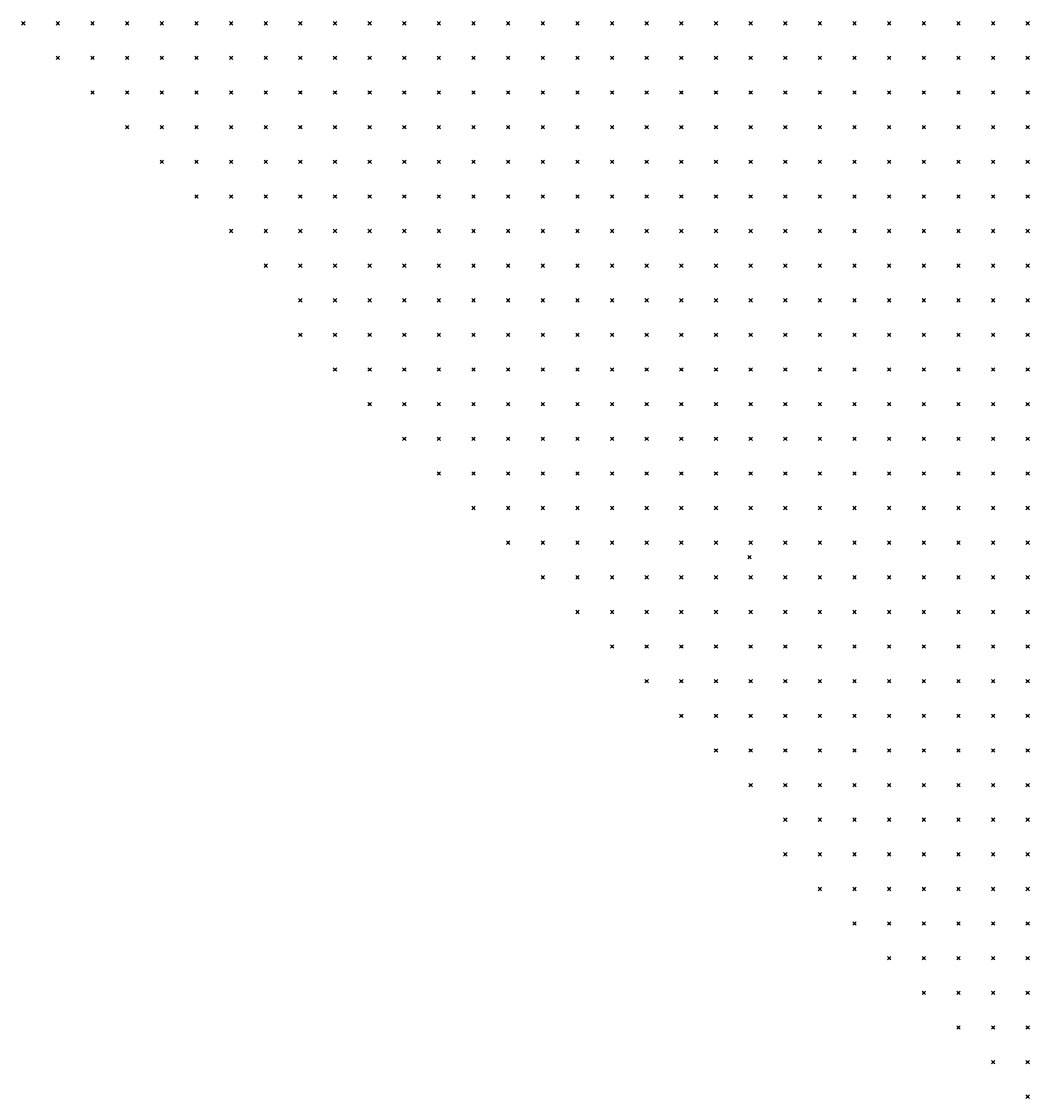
# Model space of a CAD drawing. Header units: metres. Extents: x 441556 to 446409, y 432338 to 461058.
# Drawn here: x 442361.8 to 442449.1, y 458542.6 to 458635.8 of the extents above; entities that cross this region are included whole.
import ezdxf

# ---------------------------------------------------------------- set-up
doc = ezdxf.new("R2010")
doc.units = ezdxf.units.M
doc.header["$MEASUREMENT"] = 0
doc.header["$PDMODE"] = 35
doc.header["$PDSIZE"] = 0.15
doc.layers.add('DTM-NOK-RevN_LIDAR_co_lidar', color=91, linetype='Continuous', lineweight=0)

msp = doc.modelspace()

# ---------------------------------------------------------------- linework, layer by layer
at = {"layer": 'DTM-NOK-RevN_LIDAR_co_lidar'}
for p in [(442361.921, 458635.694, 505.2), (442364.921, 458635.694, 504.834), (442367.92, 458635.694, 503.718), (442370.919, 458635.694, 503.35), (442373.919, 458635.694, 503.201), (442376.918, 458635.694, 502.48), (442379.917, 458635.694, 501.638), (442382.917, 458635.694, 500.691), (442385.916, 458635.694, 499.704), (442388.915, 458635.694, 498.714), (442391.915, 458635.694, 497.468), (442394.914, 458635.694, 496.312), (442397.913, 458635.694, 494.962), (442400.913, 458635.694, 493.503), (442403.912, 458635.694, 492.209), (442406.911, 458635.694, 490.829), (442409.911, 458635.694, 489.968), (442412.91, 458635.694, 489.15), (442415.909, 458635.694, 488.401), (442418.909, 458635.694, 487.294), (442421.908, 458635.694, 486.082), (442424.907, 458635.694, 485.069), (442427.907, 458635.694, 483.479), (442430.906, 458635.694, 481.452), (442433.905, 458635.694, 479.425), (442436.905, 458635.694, 477.766), (442439.904, 458635.694, 476.672), (442442.903, 458635.694, 475.808), (442445.903, 458635.694, 474.546), (442448.902, 458635.694, 472.911), (442364.921, 458632.694, 506.691), (442367.92, 458632.694, 505.401), (442370.919, 458632.694, 504.858), (442373.919, 458632.694, 504.756), (442376.918, 458632.694, 504.119), (442379.917, 458632.694, 503.251), (442382.917, 458632.694, 502.345), (442385.916, 458632.694, 501.39), (442388.915, 458632.694, 500.354), (442391.915, 458632.694, 499.291), (442394.914, 458632.694, 498.367), (442397.913, 458632.694, 497.027), (442400.913, 458632.694, 495.622), (442403.912, 458632.694, 494.461), (442406.911, 458632.694, 493.208), (442409.911, 458632.694, 491.785), (442412.91, 458632.694, 490.912), (442415.909, 458632.694, 490.058), (442418.909, 458632.694, 489.02), (442421.908, 458632.694, 487.9), (442424.907, 458632.694, 486.693), (442427.907, 458632.694, 485.129), (442430.906, 458632.694, 483.021), (442433.905, 458632.694, 480.847), (442436.905, 458632.694, 479.036), (442439.904, 458632.694, 477.697), (442442.903, 458632.694, 476.597), (442445.903, 458632.694, 475.335), (442448.902, 458632.694, 473.935), (442367.92, 458629.695, 507.173), (442370.919, 458629.695, 506.465), (442373.919, 458629.695, 506.296), (442376.918, 458629.695, 505.82), (442379.917, 458629.695, 504.797), (442382.917, 458629.695, 503.832), (442385.916, 458629.695, 503.011), (442388.915, 458629.695, 501.98), (442391.915, 458629.695, 501.01), (442394.914, 458629.695, 499.839), (442397.913, 458629.695, 498.473), (442400.913, 458629.695, 497.252), (442403.912, 458629.695, 496.195), (442406.911, 458629.695, 495.229), (442409.911, 458629.695, 493.833), (442412.91, 458629.695, 492.698), (442415.909, 458629.695, 491.788), (442418.909, 458629.695, 490.914), (442421.908, 458629.695, 489.504), (442424.907, 458629.695, 488.088), (442427.907, 458629.695, 486.552), (442430.906, 458629.695, 484.414), (442433.905, 458629.695, 482.001), (442436.905, 458629.695, 480.098), (442439.904, 458629.695, 478.608), (442442.903, 458629.695, 477.331), (442445.903, 458629.695, 476.251), (442448.902, 458629.695, 475.115), (442370.919, 458626.696, 508.145), (442373.919, 458626.696, 507.817), (442376.918, 458626.696, 507.314), (442379.917, 458626.696, 506.331), (442382.917, 458626.696, 505.388), (442385.916, 458626.696, 504.586), (442388.915, 458626.696, 503.644), (442391.915, 458626.696, 502.512), (442394.914, 458626.696, 501.275), (442397.913, 458626.696, 499.889), (442400.913, 458626.696, 498.657), (442403.912, 458626.696, 497.52), (442406.911, 458626.696, 496.474), (442409.911, 458626.696, 495.298), (442412.91, 458626.696, 494.585), (442415.909, 458626.696, 493.53), (442418.909, 458626.696, 492.557), (442421.908, 458626.696, 491.099), (442424.907, 458626.696, 489.526), (442427.907, 458626.696, 488.025), (442430.906, 458626.696, 485.978), (442433.905, 458626.696, 483.745), (442436.905, 458626.696, 481.745), (442439.904, 458626.696, 480.052), (442442.903, 458626.696, 478.678), (442445.903, 458626.696, 477.525), (442448.902, 458626.696, 476.365), (442373.919, 458623.696, 509.214), (442376.918, 458623.696, 508.735), (442379.917, 458623.696, 507.778), (442382.917, 458623.696, 506.877), (442385.916, 458623.696, 505.931), (442388.915, 458623.696, 504.897), (442391.915, 458623.696, 503.829), (442394.914, 458623.696, 502.641), (442397.913, 458623.696, 501.305), (442400.913, 458623.696, 500.147), (442403.912, 458623.696, 498.881), (442406.911, 458623.696, 497.709), (442409.911, 458623.696, 496.633), (442412.91, 458623.696, 495.914), (442415.909, 458623.696, 494.795), (442418.909, 458623.696, 493.826), (442421.908, 458623.696, 492.509), (442424.907, 458623.696, 490.997), (442427.907, 458623.696, 489.423), (442430.906, 458623.696, 487.515), (442433.905, 458623.696, 485.591), (442436.905, 458623.696, 483.717), (442439.904, 458623.696, 481.864), (442442.903, 458623.696, 480.197), (442445.903, 458623.696, 478.857), (442448.902, 458623.696, 477.652), (442376.918, 458620.697, 509.824), (442379.917, 458620.697, 508.917), (442382.917, 458620.697, 508.028), (442385.916, 458620.697, 507.01), (442388.915, 458620.697, 506.008), (442391.915, 458620.697, 505.04), (442394.914, 458620.697, 504.042), (442397.913, 458620.697, 502.673), (442400.913, 458620.697, 501.432), (442403.912, 458620.697, 500.361), (442406.911, 458620.697, 499.184), (442409.911, 458620.697, 497.987), (442412.91, 458620.697, 497.155), (442415.909, 458620.697, 496.095), (442418.909, 458620.697, 494.985), (442421.908, 458620.697, 493.821), (442424.907, 458620.697, 492.32), (442427.907, 458620.697, 490.676), (442430.906, 458620.697, 489.076), (442433.905, 458620.697, 487.392), (442436.905, 458620.697, 485.536), (442439.904, 458620.697, 483.669), (442442.903, 458620.697, 481.885), (442445.903, 458620.697, 480.313), (442448.902, 458620.697, 478.973), (442379.917, 458617.698, 509.95), (442382.917, 458617.698, 509.121), (442385.916, 458617.698, 508.111), (442388.915, 458617.698, 507.162), (442391.915, 458617.698, 506.243), (442394.914, 458617.698, 505.273), (442397.913, 458617.698, 504.065), (442400.913, 458617.698, 502.88), (442403.912, 458617.698, 501.789), (442406.911, 458617.698, 500.727), (442409.911, 458617.698, 499.535), (442412.91, 458617.698, 498.538), (442415.909, 458617.698, 497.476), (442418.909, 458617.698, 496.303), (442421.908, 458617.698, 495.083), (442424.907, 458617.698, 493.772), (442427.907, 458617.698, 492.101), (442430.906, 458617.698, 490.617), (442433.905, 458617.698, 489.08), (442436.905, 458617.698, 487.298), (442439.904, 458617.698, 485.389), (442442.903, 458617.698, 483.561), (442445.903, 458617.698, 481.878), (442448.902, 458617.698, 480.444), (442382.917, 458614.698, 510.392), (442385.916, 458614.698, 509.503), (442388.915, 458614.698, 508.547), (442391.915, 458614.698, 507.599), (442394.914, 458614.698, 506.568), (442397.913, 458614.698, 505.485), (442400.913, 458614.698, 504.506), (442403.912, 458614.698, 503.313), (442406.911, 458614.698, 502.179), (442409.911, 458614.698, 501.039), (442412.91, 458614.698, 499.913), (442415.909, 458614.698, 498.876), (442418.909, 458614.698, 497.643), (442421.908, 458614.698, 496.486), (442424.907, 458614.698, 495.191), (442427.907, 458614.698, 493.78), (442430.906, 458614.698, 492.263), (442433.905, 458614.698, 490.632), (442436.905, 458614.698, 489.006), (442439.904, 458614.698, 487.184), (442442.903, 458614.698, 485.344), (442445.903, 458614.698, 483.647), (442448.902, 458614.698, 482.227), (442385.916, 458611.699, 510.711), (442388.915, 458611.699, 509.797), (442391.915, 458611.699, 508.871), (442394.914, 458611.699, 507.956), (442397.913, 458611.699, 506.927), (442400.913, 458611.699, 505.86), (442403.912, 458611.699, 504.702), (442406.911, 458611.699, 503.558), (442409.911, 458611.699, 502.478), (442412.91, 458611.699, 501.286), (442415.909, 458611.699, 500.121), (442418.909, 458611.699, 498.861), (442421.908, 458611.699, 497.763), (442424.907, 458611.699, 496.601), (442427.907, 458611.699, 495.35), (442430.906, 458611.699, 493.843), (442433.905, 458611.699, 492.191), (442436.905, 458611.699, 490.663), (442439.904, 458611.699, 489.002), (442442.903, 458611.699, 487.159), (442445.903, 458611.699, 485.445), (442448.902, 458611.699, 484.238), (442385.916, 458608.7, 512.003), (442388.915, 458608.7, 511.175), (442391.915, 458608.7, 510.255), (442394.914, 458608.7, 509.378), (442397.913, 458608.7, 508.239), (442400.913, 458608.7, 507.142), (442403.912, 458608.7, 505.966), (442406.911, 458608.7, 504.836), (442409.911, 458608.7, 503.699), (442412.91, 458608.7, 502.575), (442415.909, 458608.7, 501.316), (442418.909, 458608.7, 499.982), (442421.908, 458608.7, 498.854), (442424.907, 458608.7, 497.791), (442427.907, 458608.7, 496.611), (442430.906, 458608.7, 495.287), (442433.905, 458608.7, 493.812), (442436.905, 458608.7, 492.323), (442439.904, 458608.7, 490.675), (442442.903, 458608.7, 488.762), (442445.903, 458608.7, 487.195), (442448.902, 458608.7, 486.375), (442388.915, 458605.7, 512.715), (442391.915, 458605.7, 511.729), (442394.914, 458605.7, 510.75), (442397.913, 458605.7, 509.578), (442400.913, 458605.7, 508.456), (442403.912, 458605.7, 507.177), (442406.911, 458605.7, 506.026), (442409.911, 458605.7, 504.91), (442412.91, 458605.7, 503.809), (442415.909, 458605.7, 502.44), (442418.909, 458605.7, 501.109), (442421.908, 458605.7, 499.964), (442424.907, 458605.7, 498.943), (442427.907, 458605.7, 497.775), (442430.906, 458605.7, 496.606), (442433.905, 458605.7, 495.358), (442436.905, 458605.7, 493.934), (442439.904, 458605.7, 492.148), (442442.903, 458605.7, 490.315), (442445.903, 458605.7, 489.185), (442448.902, 458605.7, 488.562), (442391.915, 458602.701, 513.039), (442394.914, 458602.701, 512.027), (442397.913, 458602.701, 510.922), (442400.913, 458602.701, 509.763), (442403.912, 458602.701, 508.399), (442406.911, 458602.701, 507.204), (442409.911, 458602.701, 506.111), (442412.91, 458602.701, 504.861), (442415.909, 458602.701, 503.556), (442418.909, 458602.701, 502.408), (442421.908, 458602.701, 501.264), (442424.907, 458602.701, 500.31), (442427.907, 458602.701, 499.139), (442430.906, 458602.701, 498.041), (442433.905, 458602.701, 496.916), (442436.905, 458602.701, 495.398), (442439.904, 458602.701, 493.535), (442442.903, 458602.701, 492.18), (442445.903, 458602.701, 491.498), (442448.902, 458602.701, 490.693), (442394.914, 458599.702, 513.176), (442397.913, 458599.702, 512.051), (442400.913, 458599.702, 510.884), (442403.912, 458599.702, 509.597), (442406.911, 458599.702, 508.407), (442409.911, 458599.702, 507.331), (442412.91, 458599.702, 505.989), (442415.909, 458599.702, 504.859), (442418.909, 458599.702, 503.877), (442421.908, 458599.702, 502.819), (442424.907, 458599.702, 501.795), (442427.907, 458599.702, 500.584), (442430.906, 458599.702, 499.523), (442433.905, 458599.702, 498.446), (442436.905, 458599.702, 496.713), (442439.904, 458599.702, 494.952), (442442.903, 458599.702, 494.188), (442445.903, 458599.702, 493.711), (442448.902, 458599.702, 492.659), (442397.913, 458596.702, 513.019), (442400.913, 458596.702, 511.809), (442403.912, 458596.702, 510.642), (442406.911, 458596.702, 509.526), (442409.911, 458596.702, 508.554), (442412.91, 458596.702, 507.345), (442415.909, 458596.702, 506.257), (442418.909, 458596.702, 505.237), (442421.908, 458596.702, 504.228), (442424.907, 458596.702, 503.084), (442427.907, 458596.702, 501.867), (442430.906, 458596.702, 500.902), (442433.905, 458596.702, 499.734), (442436.905, 458596.702, 498.036), (442439.904, 458596.702, 496.537), (442442.903, 458596.702, 495.894), (442445.903, 458596.702, 495.332), (442448.902, 458596.702, 494.248), (442400.913, 458593.703, 512.749), (442403.912, 458593.703, 511.588), (442406.911, 458593.703, 510.453), (442409.911, 458593.703, 509.473), (442412.91, 458593.703, 508.4), (442415.909, 458593.703, 507.328), (442418.909, 458593.703, 506.302), (442421.908, 458593.703, 505.204), (442424.907, 458593.703, 504.139), (442427.907, 458593.703, 503.092), (442430.906, 458593.703, 502.2), (442433.905, 458593.703, 500.824), (442436.905, 458593.703, 499.423), (442439.904, 458593.703, 498.257), (442442.903, 458593.703, 497.27), (442445.903, 458593.703, 496.298), (442448.902, 458593.703, 495.146), (442403.912, 458590.704, 512.447), (442406.911, 458590.704, 511.239), (442409.911, 458590.704, 510.204), (442412.91, 458590.704, 509.123), (442415.909, 458590.704, 508.055), (442418.909, 458590.704, 507.226), (442421.908, 458590.704, 506.182), (442424.907, 458590.704, 505.135), (442427.907, 458590.704, 504.107), (442430.906, 458590.704, 503.031), (442433.905, 458590.704, 501.723), (442436.905, 458590.704, 500.543), (442439.904, 458590.704, 499.398), (442442.903, 458590.704, 498.08), (442445.903, 458590.704, 496.685), (442448.902, 458590.704, 495.31), (442424.805, 458589.447, 505.546), (442406.911, 458587.704, 511.869), (442409.911, 458587.704, 510.895), (442412.91, 458587.704, 509.891), (442415.909, 458587.704, 508.955), (442418.909, 458587.704, 508.021), (442421.908, 458587.704, 506.963), (442424.907, 458587.704, 505.706), (442427.907, 458587.704, 504.572), (442430.906, 458587.704, 503.506), (442433.905, 458587.704, 502.374), (442436.905, 458587.704, 501.095), (442439.904, 458587.704, 499.537), (442442.903, 458587.704, 497.979), (442445.903, 458587.704, 496.56), (442448.902, 458587.704, 495.159), (442409.911, 458584.705, 511.689), (442412.91, 458584.705, 510.801), (442415.909, 458584.705, 509.719), (442418.909, 458584.705, 508.429), (442421.908, 458584.705, 507.268), (442424.907, 458584.705, 506.151), (442427.907, 458584.705, 505.163), (442430.906, 458584.705, 504.106), (442433.905, 458584.705, 502.865), (442436.905, 458584.705, 501.316), (442439.904, 458584.705, 499.723), (442442.903, 458584.705, 498.187), (442445.903, 458584.705, 496.586), (442448.902, 458584.705, 494.931), (442412.91, 458581.706, 511.451), (442415.909, 458581.706, 510.431), (442418.909, 458581.706, 509.109), (442421.908, 458581.706, 507.946), (442424.907, 458581.706, 506.873), (442427.907, 458581.706, 505.825), (442430.906, 458581.706, 504.561), (442433.905, 458581.706, 503.113), (442436.905, 458581.706, 501.52), (442439.904, 458581.706, 499.846), (442442.903, 458581.706, 498.093), (442445.903, 458581.706, 496.165), (442448.902, 458581.706, 494.21), (442415.909, 458578.706, 511.103), (442418.909, 458578.706, 510.093), (442421.908, 458578.706, 508.675), (442424.907, 458578.706, 507.529), (442427.907, 458578.706, 506.411), (442430.906, 458578.706, 505.032), (442433.905, 458578.706, 503.332), (442436.905, 458578.706, 501.478), (442439.904, 458578.706, 499.405), (442442.903, 458578.706, 497.424), (442445.903, 458578.706, 495.512), (442448.902, 458578.706, 493.512), (442418.909, 458575.707, 510.632), (442421.908, 458575.707, 509.382), (442424.907, 458575.707, 508.165), (442427.907, 458575.707, 506.872), (442430.906, 458575.707, 505.493), (442433.905, 458575.707, 503.809), (442436.905, 458575.707, 501.779), (442439.904, 458575.707, 499.61), (442442.903, 458575.707, 497.573), (442445.903, 458575.707, 495.641), (442448.902, 458575.707, 493.586), (442421.908, 458572.708, 510.184), (442424.907, 458572.708, 508.851), (442427.907, 458572.708, 507.471), (442430.906, 458572.708, 505.922), (442433.905, 458572.708, 504.082), (442436.905, 458572.708, 501.995), (442439.904, 458572.708, 499.898), (442442.903, 458572.708, 497.778), (442445.903, 458572.708, 495.744), (442448.902, 458572.708, 493.873), (442424.907, 458569.708, 509.268), (442427.907, 458569.708, 507.967), (442430.906, 458569.708, 506.175), (442433.905, 458569.708, 504.098), (442436.905, 458569.708, 502.155), (442439.904, 458569.708, 500.099), (442442.903, 458569.708, 497.961), (442445.903, 458569.708, 495.974), (442448.902, 458569.708, 494.144), (442427.907, 458566.709, 508.174), (442430.906, 458566.709, 506.126), (442433.905, 458566.709, 504.007), (442436.905, 458566.709, 502.114), (442439.904, 458566.709, 500.298), (442442.903, 458566.709, 498.196), (442445.903, 458566.709, 496.027), (442448.902, 458566.709, 494.288), (442427.907, 458563.71, 508.159), (442430.906, 458563.71, 505.977), (442433.905, 458563.71, 504.06), (442436.905, 458563.71, 502.407), (442439.904, 458563.71, 500.502), (442442.903, 458563.71, 498.262), (442445.903, 458563.71, 496.011), (442448.902, 458563.71, 494.124), (442430.906, 458560.71, 505.83), (442433.905, 458560.71, 504.105), (442436.905, 458560.71, 502.392), (442439.904, 458560.71, 500.169), (442442.903, 458560.71, 497.844), (442445.903, 458560.71, 495.924), (442448.902, 458560.71, 494.189), (442433.905, 458557.711, 504.157), (442436.905, 458557.711, 502.189), (442439.904, 458557.711, 499.872), (442442.903, 458557.711, 497.616), (442445.903, 458557.711, 495.721), (442448.902, 458557.711, 494.044), (442436.905, 458554.711, 501.919), (442439.904, 458554.711, 499.525), (442442.903, 458554.711, 497.427), (442445.903, 458554.711, 495.615), (442448.902, 458554.711, 493.893), (442439.904, 458551.712, 499.416), (442442.903, 458551.712, 497.357), (442445.903, 458551.712, 495.538), (442448.902, 458551.712, 493.755), (442442.903, 458548.713, 497.342), (442445.903, 458548.713, 495.428), (442448.902, 458548.713, 493.58), (442445.903, 458545.713, 495.365), (442448.902, 458545.713, 493.41), (442448.902, 458542.714, 493.374)]:
    msp.add_point(p, dxfattribs=at)

doc.saveas('drawing.dxf')
